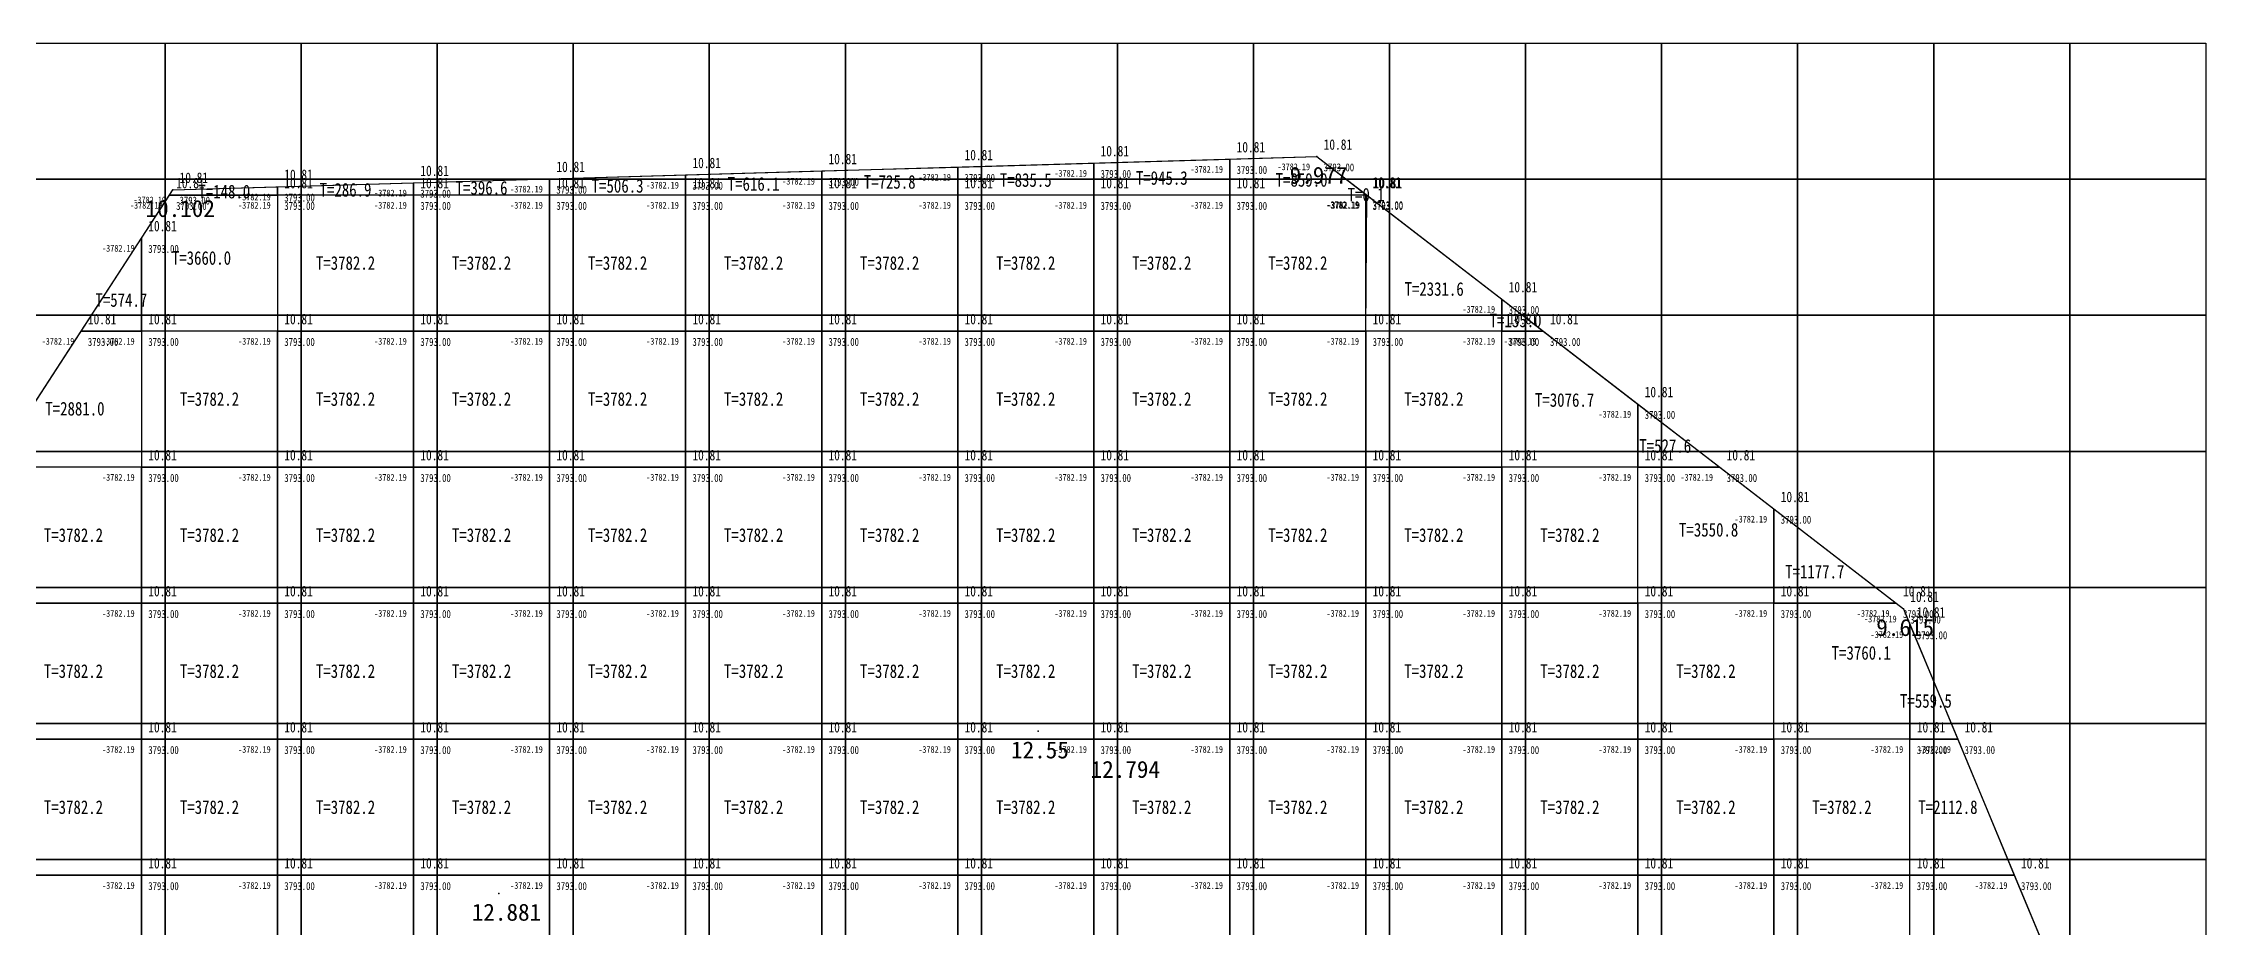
# Model space of a CAD drawing. Extents: x 2802 to 2877, y 3673 to 3804.
# Drawn here: x 2855.28 to 2871.17, y 3793.61 to 3800.12 of the extents above; entities that cross this region are included whole.
import ezdxf
from ezdxf.enums import TextEntityAlignment as Align

# ---------------------------------------------------------------- set-up
doc = ezdxf.new("R2010")
doc.units = 0
doc.header["$LTSCALE"] = 0.5
doc.header["$MEASUREMENT"] = 0
for name, color, linetype in [('FGW', 3, 'Continuous'), ('SHITI', 10, 'Continuous'), ('ZHUJI', 50, 'Continuous')]:
    doc.layers.add(name, color=color, linetype=linetype)

msp = doc.modelspace()

# ---------------------------------------------------------------- linework, layer by layer
for points in [[(2855.174, 3799.116), (2855.174, 3800.116), (2856.174, 3800.116), (2856.174, 3799.116), (2855.174, 3799.116)], [(2856.174, 3799.116), (2856.174, 3800.116), (2857.174, 3800.116), (2857.174, 3799.116), (2856.174, 3799.116)], [(2857.174, 3799.116), (2857.174, 3800.116), (2858.174, 3800.116), (2858.174, 3799.116), (2857.174, 3799.116)], [(2858.174, 3799.116), (2858.174, 3800.116), (2859.174, 3800.116), (2859.174, 3799.116), (2858.174, 3799.116)], [(2859.174, 3799.116), (2859.174, 3800.116), (2860.174, 3800.116), (2860.174, 3799.116), (2859.174, 3799.116)], [(2860.174, 3799.116), (2860.174, 3800.116), (2861.174, 3800.116), (2861.174, 3799.116), (2860.174, 3799.116)], [(2861.174, 3799.116), (2861.174, 3800.116), (2862.174, 3800.116), (2862.174, 3799.116), (2861.174, 3799.116)], [(2862.174, 3799.116), (2862.174, 3800.116), (2863.174, 3800.116), (2863.174, 3799.116), (2862.174, 3799.116)], [(2863.174, 3799.116), (2863.174, 3800.116), (2864.174, 3800.116), (2864.174, 3799.116), (2863.174, 3799.116)], [(2864.174, 3799.116), (2864.174, 3800.116), (2865.174, 3800.116), (2865.174, 3799.116), (2864.174, 3799.116)], [(2865.174, 3799.116), (2865.174, 3800.116), (2866.174, 3800.116), (2866.174, 3799.116), (2865.174, 3799.116)], [(2866.174, 3799.116), (2866.174, 3800.116), (2867.174, 3800.116), (2867.174, 3799.116), (2866.174, 3799.116)], [(2867.174, 3799.116), (2867.174, 3800.116), (2868.174, 3800.116), (2868.174, 3799.116), (2867.174, 3799.116)], [(2868.174, 3799.116), (2868.174, 3800.116), (2869.174, 3800.116), (2869.174, 3799.116), (2868.174, 3799.116)], [(2869.174, 3799.116), (2869.174, 3800.116), (2870.174, 3800.116), (2870.174, 3799.116), (2869.174, 3799.116)], [(2870.174, 3799.116), (2870.174, 3800.116), (2871.174, 3800.116), (2871.174, 3799.116), (2870.174, 3799.116)], [(2855.174, 3798.116), (2855.174, 3799.116), (2856.174, 3799.116), (2856.174, 3798.116), (2855.174, 3798.116)], [(2856.174, 3798.116), (2856.174, 3799.116), (2857.174, 3799.116), (2857.174, 3798.116), (2856.174, 3798.116)], [(2857.174, 3798.116), (2857.174, 3799.116), (2858.174, 3799.116), (2858.174, 3798.116), (2857.174, 3798.116)], [(2858.174, 3798.116), (2858.174, 3799.116), (2859.174, 3799.116), (2859.174, 3798.116), (2858.174, 3798.116)], [(2859.174, 3798.116), (2859.174, 3799.116), (2860.174, 3799.116), (2860.174, 3798.116), (2859.174, 3798.116)], [(2860.174, 3798.116), (2860.174, 3799.116), (2861.174, 3799.116), (2861.174, 3798.116), (2860.174, 3798.116)], [(2861.174, 3798.116), (2861.174, 3799.116), (2862.174, 3799.116), (2862.174, 3798.116), (2861.174, 3798.116)], [(2862.174, 3798.116), (2862.174, 3799.116), (2863.174, 3799.116), (2863.174, 3798.116), (2862.174, 3798.116)], [(2863.174, 3798.116), (2863.174, 3799.116), (2864.174, 3799.116), (2864.174, 3798.116), (2863.174, 3798.116)], [(2864.174, 3798.116), (2864.174, 3799.116), (2865.174, 3799.116), (2865.174, 3798.116), (2864.174, 3798.116)], [(2865.174, 3798.116), (2865.174, 3799.116), (2866.174, 3799.116), (2866.174, 3798.116), (2865.174, 3798.116)], [(2866.174, 3798.116), (2866.174, 3799.116), (2867.174, 3799.116), (2867.174, 3798.116), (2866.174, 3798.116)], [(2867.174, 3798.116), (2867.174, 3799.116), (2868.174, 3799.116), (2868.174, 3798.116), (2867.174, 3798.116)], [(2868.174, 3798.116), (2868.174, 3799.116), (2869.174, 3799.116), (2869.174, 3798.116), (2868.174, 3798.116)], [(2869.174, 3798.116), (2869.174, 3799.116), (2870.174, 3799.116), (2870.174, 3798.116), (2869.174, 3798.116)], [(2870.174, 3798.116), (2870.174, 3799.116), (2871.174, 3799.116), (2871.174, 3798.116), (2870.174, 3798.116)], [(2855.174, 3797.116), (2855.174, 3798.116), (2856.174, 3798.116), (2856.174, 3797.116), (2855.174, 3797.116)], [(2856.174, 3797.116), (2856.174, 3798.116), (2857.174, 3798.116), (2857.174, 3797.116), (2856.174, 3797.116)], [(2857.174, 3797.116), (2857.174, 3798.116), (2858.174, 3798.116), (2858.174, 3797.116), (2857.174, 3797.116)], [(2858.174, 3797.116), (2858.174, 3798.116), (2859.174, 3798.116), (2859.174, 3797.116), (2858.174, 3797.116)], [(2859.174, 3797.116), (2859.174, 3798.116), (2860.174, 3798.116), (2860.174, 3797.116), (2859.174, 3797.116)], [(2860.174, 3797.116), (2860.174, 3798.116), (2861.174, 3798.116), (2861.174, 3797.116), (2860.174, 3797.116)], [(2861.174, 3797.116), (2861.174, 3798.116), (2862.174, 3798.116), (2862.174, 3797.116), (2861.174, 3797.116)], [(2862.174, 3797.116), (2862.174, 3798.116), (2863.174, 3798.116), (2863.174, 3797.116), (2862.174, 3797.116)], [(2863.174, 3797.116), (2863.174, 3798.116), (2864.174, 3798.116), (2864.174, 3797.116), (2863.174, 3797.116)], [(2864.174, 3797.116), (2864.174, 3798.116), (2865.174, 3798.116), (2865.174, 3797.116), (2864.174, 3797.116)], [(2865.174, 3797.116), (2865.174, 3798.116), (2866.174, 3798.116), (2866.174, 3797.116), (2865.174, 3797.116)], [(2866.174, 3797.116), (2866.174, 3798.116), (2867.174, 3798.116), (2867.174, 3797.116), (2866.174, 3797.116)], [(2867.174, 3797.116), (2867.174, 3798.116), (2868.174, 3798.116), (2868.174, 3797.116), (2867.174, 3797.116)], [(2868.174, 3797.116), (2868.174, 3798.116), (2869.174, 3798.116), (2869.174, 3797.116), (2868.174, 3797.116)], [(2869.174, 3797.116), (2869.174, 3798.116), (2870.174, 3798.116), (2870.174, 3797.116), (2869.174, 3797.116)], [(2870.174, 3797.116), (2870.174, 3798.116), (2871.174, 3798.116), (2871.174, 3797.116), (2870.174, 3797.116)], [(2855.174, 3796.116), (2855.174, 3797.116), (2856.174, 3797.116), (2856.174, 3796.116), (2855.174, 3796.116)], [(2856.174, 3796.116), (2856.174, 3797.116), (2857.174, 3797.116), (2857.174, 3796.116), (2856.174, 3796.116)], [(2857.174, 3796.116), (2857.174, 3797.116), (2858.174, 3797.116), (2858.174, 3796.116), (2857.174, 3796.116)], [(2858.174, 3796.116), (2858.174, 3797.116), (2859.174, 3797.116), (2859.174, 3796.116), (2858.174, 3796.116)], [(2859.174, 3796.116), (2859.174, 3797.116), (2860.174, 3797.116), (2860.174, 3796.116), (2859.174, 3796.116)], [(2860.174, 3796.116), (2860.174, 3797.116), (2861.174, 3797.116), (2861.174, 3796.116), (2860.174, 3796.116)], [(2861.174, 3796.116), (2861.174, 3797.116), (2862.174, 3797.116), (2862.174, 3796.116), (2861.174, 3796.116)], [(2862.174, 3796.116), (2862.174, 3797.116), (2863.174, 3797.116), (2863.174, 3796.116), (2862.174, 3796.116)], [(2863.174, 3796.116), (2863.174, 3797.116), (2864.174, 3797.116), (2864.174, 3796.116), (2863.174, 3796.116)], [(2864.174, 3796.116), (2864.174, 3797.116), (2865.174, 3797.116), (2865.174, 3796.116), (2864.174, 3796.116)], [(2865.174, 3796.116), (2865.174, 3797.116), (2866.174, 3797.116), (2866.174, 3796.116), (2865.174, 3796.116)], [(2866.174, 3796.116), (2866.174, 3797.116), (2867.174, 3797.116), (2867.174, 3796.116), (2866.174, 3796.116)], [(2867.174, 3796.116), (2867.174, 3797.116), (2868.174, 3797.116), (2868.174, 3796.116), (2867.174, 3796.116)], [(2868.174, 3796.116), (2868.174, 3797.116), (2869.174, 3797.116), (2869.174, 3796.116), (2868.174, 3796.116)], [(2869.174, 3796.116), (2869.174, 3797.116), (2870.174, 3797.116), (2870.174, 3796.116), (2869.174, 3796.116)], [(2870.174, 3796.116), (2870.174, 3797.116), (2871.174, 3797.116), (2871.174, 3796.116), (2870.174, 3796.116)], [(2855.174, 3795.116), (2855.174, 3796.116), (2856.174, 3796.116), (2856.174, 3795.116), (2855.174, 3795.116)], [(2856.174, 3795.116), (2856.174, 3796.116), (2857.174, 3796.116), (2857.174, 3795.116), (2856.174, 3795.116)], [(2857.174, 3795.116), (2857.174, 3796.116), (2858.174, 3796.116), (2858.174, 3795.116), (2857.174, 3795.116)], [(2858.174, 3795.116), (2858.174, 3796.116), (2859.174, 3796.116), (2859.174, 3795.116), (2858.174, 3795.116)], [(2859.174, 3795.116), (2859.174, 3796.116), (2860.174, 3796.116), (2860.174, 3795.116), (2859.174, 3795.116)], [(2860.174, 3795.116), (2860.174, 3796.116), (2861.174, 3796.116), (2861.174, 3795.116), (2860.174, 3795.116)], [(2861.174, 3795.116), (2861.174, 3796.116), (2862.174, 3796.116), (2862.174, 3795.116), (2861.174, 3795.116)], [(2862.174, 3795.116), (2862.174, 3796.116), (2863.174, 3796.116), (2863.174, 3795.116), (2862.174, 3795.116)], [(2863.174, 3795.116), (2863.174, 3796.116), (2864.174, 3796.116), (2864.174, 3795.116), (2863.174, 3795.116)], [(2864.174, 3795.116), (2864.174, 3796.116), (2865.174, 3796.116), (2865.174, 3795.116), (2864.174, 3795.116)], [(2865.174, 3795.116), (2865.174, 3796.116), (2866.174, 3796.116), (2866.174, 3795.116), (2865.174, 3795.116)], [(2866.174, 3795.116), (2866.174, 3796.116), (2867.174, 3796.116), (2867.174, 3795.116), (2866.174, 3795.116)], [(2867.174, 3795.116), (2867.174, 3796.116), (2868.174, 3796.116), (2868.174, 3795.116), (2867.174, 3795.116)], [(2868.174, 3795.116), (2868.174, 3796.116), (2869.174, 3796.116), (2869.174, 3795.116), (2868.174, 3795.116)], [(2869.174, 3795.116), (2869.174, 3796.116), (2870.174, 3796.116), (2870.174, 3795.116), (2869.174, 3795.116)], [(2870.174, 3795.116), (2870.174, 3796.116), (2871.174, 3796.116), (2871.174, 3795.116), (2870.174, 3795.116)], [(2855.174, 3794.116), (2855.174, 3795.116), (2856.174, 3795.116), (2856.174, 3794.116), (2855.174, 3794.116)], [(2856.174, 3794.116), (2856.174, 3795.116), (2857.174, 3795.116), (2857.174, 3794.116), (2856.174, 3794.116)], [(2857.174, 3794.116), (2857.174, 3795.116), (2858.174, 3795.116), (2858.174, 3794.116), (2857.174, 3794.116)], [(2858.174, 3794.116), (2858.174, 3795.116), (2859.174, 3795.116), (2859.174, 3794.116), (2858.174, 3794.116)], [(2859.174, 3794.116), (2859.174, 3795.116), (2860.174, 3795.116), (2860.174, 3794.116), (2859.174, 3794.116)], [(2860.174, 3794.116), (2860.174, 3795.116), (2861.174, 3795.116), (2861.174, 3794.116), (2860.174, 3794.116)], [(2861.174, 3794.116), (2861.174, 3795.116), (2862.174, 3795.116), (2862.174, 3794.116), (2861.174, 3794.116)], [(2862.174, 3794.116), (2862.174, 3795.116), (2863.174, 3795.116), (2863.174, 3794.116), (2862.174, 3794.116)], [(2863.174, 3794.116), (2863.174, 3795.116), (2864.174, 3795.116), (2864.174, 3794.116), (2863.174, 3794.116)], [(2864.174, 3794.116), (2864.174, 3795.116), (2865.174, 3795.116), (2865.174, 3794.116), (2864.174, 3794.116)], [(2865.174, 3794.116), (2865.174, 3795.116), (2866.174, 3795.116), (2866.174, 3794.116), (2865.174, 3794.116)], [(2866.174, 3794.116), (2866.174, 3795.116), (2867.174, 3795.116), (2867.174, 3794.116), (2866.174, 3794.116)], [(2867.174, 3794.116), (2867.174, 3795.116), (2868.174, 3795.116), (2868.174, 3794.116), (2867.174, 3794.116)], [(2868.174, 3794.116), (2868.174, 3795.116), (2869.174, 3795.116), (2869.174, 3794.116), (2868.174, 3794.116)], [(2869.174, 3794.116), (2869.174, 3795.116), (2870.174, 3795.116), (2870.174, 3794.116), (2869.174, 3794.116)], [(2870.174, 3794.116), (2870.174, 3795.116), (2871.174, 3795.116), (2871.174, 3794.116), (2870.174, 3794.116)], [(2855.174, 3793.116), (2855.174, 3794.116), (2856.174, 3794.116), (2856.174, 3793.116), (2855.174, 3793.116)], [(2856.174, 3793.116), (2856.174, 3794.116), (2857.174, 3794.116), (2857.174, 3793.116), (2856.174, 3793.116)], [(2857.174, 3793.116), (2857.174, 3794.116), (2858.174, 3794.116), (2858.174, 3793.116), (2857.174, 3793.116)], [(2858.174, 3793.116), (2858.174, 3794.116), (2859.174, 3794.116), (2859.174, 3793.116), (2858.174, 3793.116)], [(2859.174, 3793.116), (2859.174, 3794.116), (2860.174, 3794.116), (2860.174, 3793.116), (2859.174, 3793.116)], [(2860.174, 3793.116), (2860.174, 3794.116), (2861.174, 3794.116), (2861.174, 3793.116), (2860.174, 3793.116)], [(2861.174, 3793.116), (2861.174, 3794.116), (2862.174, 3794.116), (2862.174, 3793.116), (2861.174, 3793.116)], [(2862.174, 3793.116), (2862.174, 3794.116), (2863.174, 3794.116), (2863.174, 3793.116), (2862.174, 3793.116)], [(2863.174, 3793.116), (2863.174, 3794.116), (2864.174, 3794.116), (2864.174, 3793.116), (2863.174, 3793.116)], [(2864.174, 3793.116), (2864.174, 3794.116), (2865.174, 3794.116), (2865.174, 3793.116), (2864.174, 3793.116)], [(2865.174, 3793.116), (2865.174, 3794.116), (2866.174, 3794.116), (2866.174, 3793.116), (2865.174, 3793.116)], [(2866.174, 3793.116), (2866.174, 3794.116), (2867.174, 3794.116), (2867.174, 3793.116), (2866.174, 3793.116)], [(2867.174, 3793.116), (2867.174, 3794.116), (2868.174, 3794.116), (2868.174, 3793.116), (2867.174, 3793.116)], [(2868.174, 3793.116), (2868.174, 3794.116), (2869.174, 3794.116), (2869.174, 3793.116), (2868.174, 3793.116)], [(2869.174, 3793.116), (2869.174, 3794.116), (2870.174, 3794.116), (2870.174, 3793.116), (2869.174, 3793.116)], [(2870.174, 3793.116), (2870.174, 3794.116), (2871.174, 3794.116), (2871.174, 3793.116), (2870.174, 3793.116)]]:
    msp.add_lwpolyline(points)
at = {"layer": 'FGW', "flags": 128}
for points in [[(2859, 3799.119), (2860, 3799.148), (2860, 3799), (2859, 3799)], [(2860, 3799.148), (2861, 3799.177), (2861, 3799), (2860, 3799)], [(2861, 3799.177), (2862, 3799.206), (2862, 3799), (2861, 3799)], [(2862, 3799.206), (2863, 3799.235), (2863, 3799), (2862, 3799)], [(2863, 3799.235), (2864, 3799.264), (2864, 3799), (2863, 3799)], [(2864, 3799.264), (2864.64, 3799.283), (2865, 3799.005), (2865, 3799), (2864, 3799)], [(2856, 3798.684), (2856.205, 3799), (2857, 3799), (2857, 3798), (2856, 3798)], [(2856.205, 3799), (2856.23, 3799.039), (2857, 3799.061), (2857, 3799)], [(2857, 3799.061), (2858, 3799.09), (2858, 3799), (2857, 3799)], [(2857, 3798), (2858, 3798), (2858, 3799), (2857, 3799)], [(2858, 3799.09), (2859, 3799.119), (2859, 3799), (2858, 3799)], [(2858, 3798), (2859, 3798), (2859, 3799), (2858, 3799)], [(2859, 3798), (2860, 3798), (2860, 3799), (2859, 3799)], [(2860, 3798), (2861, 3798), (2861, 3799), (2860, 3799)], [(2861, 3798), (2862, 3798), (2862, 3799), (2861, 3799)], [(2862, 3798), (2863, 3798), (2863, 3799), (2862, 3799)], [(2863, 3798), (2864, 3798), (2864, 3799), (2863, 3799)], [(2864, 3798), (2865, 3798), (2865, 3799), (2864, 3799)], [(2865, 3799.005), (2865.007, 3799), (2865, 3799)], [(2865.007, 3799), (2866, 3798.235), (2866, 3798), (2865, 3798)], [(2855.556, 3798), (2856, 3798.684), (2856, 3798)], [(2866, 3798.235), (2866.304, 3798), (2866, 3798)], [(2855, 3797.143), (2855.556, 3798), (2856, 3798), (2856, 3797), (2855, 3797)], [(2856, 3797), (2857, 3797), (2857, 3798), (2856, 3798)], [(2857, 3797), (2858, 3797), (2858, 3798), (2857, 3798)], [(2858, 3797), (2859, 3797), (2859, 3798), (2858, 3798)], [(2859, 3797), (2860, 3797), (2860, 3798), (2859, 3798)], [(2860, 3797), (2861, 3797), (2861, 3798), (2860, 3798)], [(2861, 3797), (2862, 3797), (2862, 3798), (2861, 3798)], [(2862, 3797), (2863, 3797), (2863, 3798), (2862, 3798)], [(2863, 3797), (2864, 3797), (2864, 3798), (2863, 3798)], [(2864, 3797), (2865, 3797), (2865, 3798), (2864, 3798)], [(2865, 3797), (2866, 3797), (2866, 3798), (2865, 3798)], [(2866, 3798), (2866.304, 3798), (2867, 3797.464), (2867, 3797), (2866, 3797)], [(2867, 3797.464), (2867.602, 3797), (2867, 3797)], [(2855, 3796), (2856, 3796), (2856, 3797), (2855, 3797)], [(2856, 3796), (2857, 3796), (2857, 3797), (2856, 3797)], [(2857, 3796), (2858, 3796), (2858, 3797), (2857, 3797)], [(2858, 3796), (2859, 3796), (2859, 3797), (2858, 3797)], [(2859, 3796), (2860, 3796), (2860, 3797), (2859, 3797)], [(2860, 3796), (2861, 3796), (2861, 3797), (2860, 3797)], [(2861, 3796), (2862, 3796), (2862, 3797), (2861, 3797)], [(2862, 3796), (2863, 3796), (2863, 3797), (2862, 3797)], [(2863, 3796), (2864, 3796), (2864, 3797), (2863, 3797)], [(2864, 3796), (2865, 3796), (2865, 3797), (2864, 3797)], [(2865, 3796), (2866, 3796), (2866, 3797), (2865, 3797)], [(2866, 3796), (2867, 3796), (2867, 3797), (2866, 3797)], [(2867, 3797), (2867.602, 3797), (2868, 3796.693), (2868, 3796), (2867, 3796)], [(2868, 3796.693), (2868.899, 3796), (2868, 3796)], [(2855, 3795), (2856, 3795), (2856, 3796), (2855, 3796)], [(2856, 3795), (2857, 3795), (2857, 3796), (2856, 3796)], [(2857, 3795), (2858, 3795), (2858, 3796), (2857, 3796)], [(2858, 3795), (2859, 3795), (2859, 3796), (2858, 3796)], [(2859, 3795), (2860, 3795), (2860, 3796), (2859, 3796)], [(2860, 3795), (2861, 3795), (2861, 3796), (2860, 3796)], [(2861, 3795), (2862, 3795), (2862, 3796), (2861, 3796)], [(2862, 3795), (2863, 3795), (2863, 3796), (2862, 3796)], [(2863, 3795), (2864, 3795), (2864, 3796), (2863, 3796)], [(2864, 3795), (2865, 3795), (2865, 3796), (2864, 3796)], [(2865, 3795), (2866, 3795), (2866, 3796), (2865, 3796)], [(2866, 3795), (2867, 3795), (2867, 3796), (2866, 3796)], [(2867, 3795), (2868, 3795), (2868, 3796), (2867, 3796)], [(2868, 3796), (2868.899, 3796), (2868.952, 3795.959), (2869, 3795.844), (2869, 3795), (2868, 3795)], [(2869, 3795.844), (2869.351, 3795), (2869, 3795)], [(2855, 3794), (2856, 3794), (2856, 3795), (2855, 3795)], [(2856, 3794), (2857, 3794), (2857, 3795), (2856, 3795)], [(2857, 3794), (2858, 3794), (2858, 3795), (2857, 3795)], [(2858, 3794), (2859, 3794), (2859, 3795), (2858, 3795)], [(2859, 3794), (2860, 3794), (2860, 3795), (2859, 3795)], [(2860, 3794), (2861, 3794), (2861, 3795), (2860, 3795)], [(2861, 3794), (2862, 3794), (2862, 3795), (2861, 3795)], [(2862, 3794), (2863, 3794), (2863, 3795), (2862, 3795)], [(2863, 3794), (2864, 3794), (2864, 3795), (2863, 3795)], [(2864, 3794), (2865, 3794), (2865, 3795), (2864, 3795)], [(2865, 3794), (2866, 3794), (2866, 3795), (2865, 3795)], [(2866, 3794), (2867, 3794), (2867, 3795), (2866, 3795)], [(2867, 3794), (2868, 3794), (2868, 3795), (2867, 3795)], [(2868, 3794), (2869, 3794), (2869, 3795), (2868, 3795)], [(2869, 3795), (2869.351, 3795), (2869.766, 3794), (2869, 3794)], [(2855, 3793), (2856, 3793), (2856, 3794), (2855, 3794)], [(2856, 3793), (2857, 3793), (2857, 3794), (2856, 3794)], [(2857, 3793), (2858, 3793), (2858, 3794), (2857, 3794)], [(2858, 3793), (2859, 3793), (2859, 3794), (2858, 3794)], [(2859, 3793), (2860, 3793), (2860, 3794), (2859, 3794)], [(2860, 3793), (2861, 3793), (2861, 3794), (2860, 3794)], [(2861, 3793), (2862, 3793), (2862, 3794), (2861, 3794)], [(2862, 3793), (2863, 3793), (2863, 3794), (2862, 3794)], [(2863, 3793), (2864, 3793), (2864, 3794), (2863, 3794)], [(2864, 3793), (2865, 3793), (2865, 3794), (2864, 3794)], [(2865, 3793), (2866, 3793), (2866, 3794), (2865, 3794)], [(2866, 3793), (2867, 3793), (2867, 3794), (2866, 3794)], [(2867, 3793), (2868, 3793), (2868, 3794), (2867, 3794)], [(2868, 3793), (2869, 3793), (2869, 3794), (2868, 3794)], [(2869, 3794), (2869.766, 3794), (2870, 3793.438), (2870, 3793), (2869, 3793)]]:
    msp.add_lwpolyline(points, close=True, dxfattribs=at)
at = {"layer": 'SHITI'}
msp.add_lwpolyline([(2845.174, 3778.428), (2853.8, 3795.293), (2856.23, 3799.039), (2864.64, 3799.283), (2868.952, 3795.959), (2870.191, 3792.979), (2870.586, 3785.879), (2870.663, 3769.646), (2864.182, 3751.04), (2859.717, 3744.891), (2853.723, 3744.116), (2848.263, 3749.893), (2846.279, 3757.095), (2845.423, 3772.222), (2845.174, 3778.428)], close=True, dxfattribs=at)
at = {"layer": 'ZHUJI'}
for p in [(2864.64, 3799.283), (2856.23, 3799.039), (2868.952, 3795.959), (2862.592, 3795.059), (2863.177, 3794.916), (2858.628, 3793.866)]:
    msp.add_point(p, dxfattribs=at)

# ---------------------------------------------------------------- texts
at = {"layer": 'FGW', "color": 2, "width": 0.8}
for p in [(2861.05, 3799.227, 10.814), (2861.05, 3799.227, 10.814), (2862.05, 3799.256, 10.814), (2862.05, 3799.256, 10.814), (2863.05, 3799.285, 10.814), (2863.05, 3799.285, 10.814), (2864.05, 3799.314, 10.814), (2864.05, 3799.314, 10.814), (2864.69, 3799.333, 10.814), (2856.28, 3799.089, 10.814), (2857.05, 3799.111, 10.814), (2857.05, 3799.111, 10.814), (2858.05, 3799.14, 10.814), (2858.05, 3799.14, 10.814), (2859.05, 3799.169, 10.814), (2859.05, 3799.169, 10.814), (2860.05, 3799.198, 10.814), (2860.05, 3799.198, 10.814), (2856.255, 3799.05, 10.814), (2856.255, 3799.05, 10.814), (2857.05, 3799.05, 10.814), (2857.05, 3799.05, 10.814), (2857.05, 3799.05, 10.814), (2857.05, 3799.05, 10.814), (2858.05, 3799.05, 10.814), (2858.05, 3799.05, 10.814), (2858.05, 3799.05, 10.814), (2859.05, 3799.05, 10.814), (2859.05, 3799.05, 10.814), (2859.05, 3799.05, 10.814), (2860.05, 3799.05, 10.814), (2860.05, 3799.05, 10.814), (2860.05, 3799.05, 10.814), (2861.05, 3799.05, 10.814), (2861.05, 3799.05, 10.814), (2861.05, 3799.05, 10.814), (2862.05, 3799.05, 10.814), (2862.05, 3799.05, 10.814), (2862.05, 3799.05, 10.814), (2863.05, 3799.05, 10.814), (2863.05, 3799.05, 10.814), (2863.05, 3799.05, 10.814), (2864.05, 3799.05, 10.814), (2864.05, 3799.05, 10.814), (2864.05, 3799.05, 10.814), (2865.05, 3799.055, 10.814), (2865.05, 3799.055, 10.814), (2865.05, 3799.05, 10.814), (2865.05, 3799.05, 10.814), (2865.05, 3799.05, 10.814), (2865.057, 3799.05, 10.814), (2865.057, 3799.05, 10.814), (2856.05, 3798.734, 10.814), (2856.05, 3798.734, 10.814), (2866.05, 3798.285, 10.814), (2866.05, 3798.285, 10.814), (2855.606, 3798.05, 10.814), (2855.606, 3798.05, 10.814), (2856.05, 3798.05, 10.814), (2856.05, 3798.05, 10.814), (2856.05, 3798.05, 10.814), (2856.05, 3798.05, 10.814), (2857.05, 3798.05, 10.814), (2857.05, 3798.05, 10.814), (2858.05, 3798.05, 10.814), (2859.05, 3798.05, 10.814), (2860.05, 3798.05, 10.814), (2861.05, 3798.05, 10.814), (2862.05, 3798.05, 10.814), (2863.05, 3798.05, 10.814), (2864.05, 3798.05, 10.814), (2865.05, 3798.05, 10.814), (2865.05, 3798.05, 10.814), (2866.05, 3798.05, 10.814), (2866.05, 3798.05, 10.814), (2866.05, 3798.05, 10.814), (2866.05, 3798.05, 10.814), (2866.354, 3798.05, 10.814), (2866.354, 3798.05, 10.814), (2867.05, 3797.514, 10.814), (2867.05, 3797.514, 10.814), (2856.05, 3797.05, 10.814), (2856.05, 3797.05, 10.814), (2857.05, 3797.05, 10.814), (2858.05, 3797.05, 10.814), (2859.05, 3797.05, 10.814), (2860.05, 3797.05, 10.814), (2861.05, 3797.05, 10.814), (2862.05, 3797.05, 10.814), (2863.05, 3797.05, 10.814), (2864.05, 3797.05, 10.814), (2865.05, 3797.05, 10.814), (2866.05, 3797.05, 10.814), (2866.05, 3797.05, 10.814), (2867.05, 3797.05, 10.814), (2867.05, 3797.05, 10.814), (2867.05, 3797.05, 10.814), (2867.05, 3797.05, 10.814), (2867.652, 3797.05, 10.814), (2867.652, 3797.05, 10.814), (2868.05, 3796.743, 10.814), (2868.05, 3796.743, 10.814), (2856.05, 3796.05, 10.814), (2857.05, 3796.05, 10.814), (2858.05, 3796.05, 10.814), (2859.05, 3796.05, 10.814), (2860.05, 3796.05, 10.814), (2861.05, 3796.05, 10.814), (2862.05, 3796.05, 10.814), (2863.05, 3796.05, 10.814), (2864.05, 3796.05, 10.814), (2865.05, 3796.05, 10.814), (2866.05, 3796.05, 10.814), (2867.05, 3796.05, 10.814), (2867.05, 3796.05, 10.814), (2868.05, 3796.05, 10.814), (2868.05, 3796.05, 10.814), (2868.05, 3796.05, 10.814), (2868.05, 3796.05, 10.814), (2868.949, 3796.05, 10.814), (2868.949, 3796.05, 10.814), (2869.002, 3796.009, 10.814), (2869.05, 3795.894, 10.814), (2869.05, 3795.894, 10.814), (2856.05, 3795.05, 10.814), (2857.05, 3795.05, 10.814), (2858.05, 3795.05, 10.814), (2859.05, 3795.05, 10.814), (2860.05, 3795.05, 10.814), (2861.05, 3795.05, 10.814), (2862.05, 3795.05, 10.814), (2863.05, 3795.05, 10.814), (2864.05, 3795.05, 10.814), (2865.05, 3795.05, 10.814), (2866.05, 3795.05, 10.814), (2867.05, 3795.05, 10.814), (2868.05, 3795.05, 10.814), (2868.05, 3795.05, 10.814), (2869.05, 3795.05, 10.814), (2869.05, 3795.05, 10.814), (2869.05, 3795.05, 10.814), (2869.05, 3795.05, 10.814), (2869.401, 3795.05, 10.814), (2869.401, 3795.05, 10.814), (2856.05, 3794.05, 10.814), (2857.05, 3794.05, 10.814), (2858.05, 3794.05, 10.814), (2859.05, 3794.05, 10.814), (2860.05, 3794.05, 10.814), (2861.05, 3794.05, 10.814), (2862.05, 3794.05, 10.814), (2863.05, 3794.05, 10.814), (2864.05, 3794.05, 10.814), (2865.05, 3794.05, 10.814), (2866.05, 3794.05, 10.814), (2867.05, 3794.05, 10.814), (2868.05, 3794.05, 10.814), (2869.05, 3794.05, 10.814), (2869.05, 3794.05, 10.814), (2869.05, 3794.05, 10.814), (2869.816, 3794.05, 10.814), (2869.816, 3794.05, 10.814)]:
    msp.add_text('10.81', height=0.0769, dxfattribs=at).set_placement(p)
at = {"layer": 'FGW', "width": 0.8}
for s, p in [('T=725.8', (2861.5, 3799.096)), ('T=835.5', (2862.5, 3799.11)), ('T=945.3', (2863.5, 3799.125)), ('T=859.0', (2864.528, 3799.111)), ('T=148.0', (2856.609, 3799.025)), ('T=286.9', (2857.5, 3799.038)), ('T=396.6', (2858.5, 3799.052)), ('T=506.3', (2859.5, 3799.067)), ('T=616.1', (2860.5, 3799.081)), ('T=0.1', (2865.002, 3799.002)), ('T=3660.0', (2856.441, 3798.537)), ('T=3782.2', (2857.5, 3798.5)), ('T=3782.2', (2858.5, 3798.5)), ('T=3782.2', (2859.5, 3798.5)), ('T=3782.2', (2860.5, 3798.5)), ('T=3782.2', (2861.5, 3798.5)), ('T=3782.2', (2862.5, 3798.5)), ('T=3782.2', (2863.5, 3798.5)), ('T=3782.2', (2864.5, 3798.5)), ('T=2331.6', (2865.502, 3798.309)), ('T=574.7', (2855.852, 3798.228)), ('T=135.0', (2866.101, 3798.078)), ('T=3782.2', (2856.5, 3797.5)), ('T=3782.2', (2857.5, 3797.5)), ('T=3782.2', (2858.5, 3797.5)), ('T=3782.2', (2859.5, 3797.5)), ('T=3782.2', (2860.5, 3797.5)), ('T=3782.2', (2861.5, 3797.5)), ('T=3782.2', (2862.5, 3797.5)), ('T=3782.2', (2863.5, 3797.5)), ('T=3782.2', (2864.5, 3797.5)), ('T=3782.2', (2865.5, 3797.5)), ('T=2881.0', (2855.511, 3797.429)), ('T=3076.7', (2866.461, 3797.493)), ('T=527.6', (2867.201, 3797.155)), ('T=3782.2', (2855.5, 3796.5)), ('T=3782.2', (2856.5, 3796.5)), ('T=3782.2', (2857.5, 3796.5)), ('T=3782.2', (2858.5, 3796.5)), ('T=3782.2', (2859.5, 3796.5)), ('T=3782.2', (2860.5, 3796.5)), ('T=3782.2', (2861.5, 3796.5)), ('T=3782.2', (2862.5, 3796.5)), ('T=3782.2', (2863.5, 3796.5)), ('T=3782.2', (2864.5, 3796.5)), ('T=3782.2', (2865.5, 3796.5)), ('T=3782.2', (2866.5, 3796.5)), ('T=3550.8', (2867.52, 3796.539)), ('T=1177.7', (2868.3, 3796.231)), ('T=3760.1', (2868.642, 3795.634)), ('T=3782.2', (2855.5, 3795.5)), ('T=3782.2', (2856.5, 3795.5)), ('T=3782.2', (2857.5, 3795.5)), ('T=3782.2', (2858.5, 3795.5)), ('T=3782.2', (2859.5, 3795.5)), ('T=3782.2', (2860.5, 3795.5)), ('T=3782.2', (2861.5, 3795.5)), ('T=3782.2', (2862.5, 3795.5)), ('T=3782.2', (2863.5, 3795.5)), ('T=3782.2', (2864.5, 3795.5)), ('T=3782.2', (2865.5, 3795.5)), ('T=3782.2', (2866.5, 3795.5)), ('T=3782.2', (2867.5, 3795.5)), ('T=559.5', (2869.117, 3795.281)), ('T=3782.2', (2855.5, 3794.5)), ('T=3782.2', (2856.5, 3794.5)), ('T=3782.2', (2857.5, 3794.5)), ('T=3782.2', (2858.5, 3794.5)), ('T=3782.2', (2859.5, 3794.5)), ('T=3782.2', (2860.5, 3794.5)), ('T=3782.2', (2861.5, 3794.5)), ('T=3782.2', (2862.5, 3794.5)), ('T=3782.2', (2863.5, 3794.5)), ('T=3782.2', (2864.5, 3794.5)), ('T=3782.2', (2865.5, 3794.5)), ('T=3782.2', (2866.5, 3794.5)), ('T=3782.2', (2867.5, 3794.5)), ('T=3782.2', (2868.5, 3794.5)), ('T=2112.8', (2869.279, 3794.5))]:
    msp.add_text(s, height=0.1, dxfattribs=at).set_placement(p, align=Align.MIDDLE)
at = {"layer": 'FGW', "color": 6, "width": 0.8}
for p in [(2861.95, 3799.156, 10.814), (2861.95, 3799.156, 10.814), (2862.95, 3799.185, 10.814), (2862.95, 3799.185, 10.814), (2863.95, 3799.214, 10.814), (2863.95, 3799.214, 10.814), (2864.59, 3799.233, 10.814), (2856.18, 3798.989, 10.814), (2856.95, 3799.011, 10.814), (2856.95, 3799.011, 10.814), (2857.95, 3799.04, 10.814), (2857.95, 3799.04, 10.814), (2858.95, 3799.069, 10.814), (2858.95, 3799.069, 10.814), (2859.95, 3799.098, 10.814), (2859.95, 3799.098, 10.814), (2860.95, 3799.127, 10.814), (2860.95, 3799.127, 10.814), (2856.155, 3798.95, 10.814), (2856.155, 3798.95, 10.814), (2856.95, 3798.95, 10.814), (2856.95, 3798.95, 10.814), (2856.95, 3798.95, 10.814), (2856.95, 3798.95, 10.814), (2857.95, 3798.95, 10.814), (2857.95, 3798.95, 10.814), (2857.95, 3798.95, 10.814), (2858.95, 3798.95, 10.814), (2858.95, 3798.95, 10.814), (2858.95, 3798.95, 10.814), (2859.95, 3798.95, 10.814), (2859.95, 3798.95, 10.814), (2859.95, 3798.95, 10.814), (2860.95, 3798.95, 10.814), (2860.95, 3798.95, 10.814), (2860.95, 3798.95, 10.814), (2861.95, 3798.95, 10.814), (2861.95, 3798.95, 10.814), (2861.95, 3798.95, 10.814), (2862.95, 3798.95, 10.814), (2862.95, 3798.95, 10.814), (2862.95, 3798.95, 10.814), (2863.95, 3798.95, 10.814), (2863.95, 3798.95, 10.814), (2863.95, 3798.95, 10.814), (2864.95, 3798.955, 10.814), (2864.95, 3798.955, 10.814), (2864.95, 3798.95, 10.814), (2864.95, 3798.95, 10.814), (2864.95, 3798.95, 10.814), (2864.957, 3798.95, 10.814), (2864.957, 3798.95, 10.814), (2855.95, 3798.634, 10.814), (2855.95, 3798.634, 10.814), (2865.95, 3798.185, 10.814), (2865.95, 3798.185, 10.814), (2855.506, 3797.95, 10.814), (2855.506, 3797.95, 10.814), (2855.95, 3797.95, 10.814), (2855.95, 3797.95, 10.814), (2855.95, 3797.95, 10.814), (2855.95, 3797.95, 10.814), (2856.95, 3797.95, 10.814), (2856.95, 3797.95, 10.814), (2857.95, 3797.95, 10.814), (2858.95, 3797.95, 10.814), (2859.95, 3797.95, 10.814), (2860.95, 3797.95, 10.814), (2861.95, 3797.95, 10.814), (2862.95, 3797.95, 10.814), (2863.95, 3797.95, 10.814), (2864.95, 3797.95, 10.814), (2864.95, 3797.95, 10.814), (2865.95, 3797.95, 10.814), (2865.95, 3797.95, 10.814), (2865.95, 3797.95, 10.814), (2865.95, 3797.95, 10.814), (2866.254, 3797.95, 10.814), (2866.254, 3797.95, 10.814), (2866.95, 3797.414, 10.814), (2866.95, 3797.414, 10.814), (2855.95, 3796.95, 10.814), (2855.95, 3796.95, 10.814), (2856.95, 3796.95, 10.814), (2857.95, 3796.95, 10.814), (2858.95, 3796.95, 10.814), (2859.95, 3796.95, 10.814), (2860.95, 3796.95, 10.814), (2861.95, 3796.95, 10.814), (2862.95, 3796.95, 10.814), (2863.95, 3796.95, 10.814), (2864.95, 3796.95, 10.814), (2865.95, 3796.95, 10.814), (2865.95, 3796.95, 10.814), (2866.95, 3796.95, 10.814), (2866.95, 3796.95, 10.814), (2866.95, 3796.95, 10.814), (2866.95, 3796.95, 10.814), (2867.552, 3796.95, 10.814), (2867.552, 3796.95, 10.814), (2867.95, 3796.643, 10.814), (2867.95, 3796.643, 10.814), (2855.95, 3795.95, 10.814), (2856.95, 3795.95, 10.814), (2857.95, 3795.95, 10.814), (2858.95, 3795.95, 10.814), (2859.95, 3795.95, 10.814), (2860.95, 3795.95, 10.814), (2861.95, 3795.95, 10.814), (2862.95, 3795.95, 10.814), (2863.95, 3795.95, 10.814), (2864.95, 3795.95, 10.814), (2865.95, 3795.95, 10.814), (2866.95, 3795.95, 10.814), (2866.95, 3795.95, 10.814), (2867.95, 3795.95, 10.814), (2867.95, 3795.95, 10.814), (2867.95, 3795.95, 10.814), (2867.95, 3795.95, 10.814), (2868.849, 3795.95, 10.814), (2868.849, 3795.95, 10.814), (2868.902, 3795.909, 10.814), (2868.95, 3795.794, 10.814), (2868.95, 3795.794, 10.814), (2855.95, 3794.95, 10.814), (2856.95, 3794.95, 10.814), (2857.95, 3794.95, 10.814), (2858.95, 3794.95, 10.814), (2859.95, 3794.95, 10.814), (2860.95, 3794.95, 10.814), (2861.95, 3794.95, 10.814), (2862.95, 3794.95, 10.814), (2863.95, 3794.95, 10.814), (2864.95, 3794.95, 10.814), (2865.95, 3794.95, 10.814), (2866.95, 3794.95, 10.814), (2867.95, 3794.95, 10.814), (2867.95, 3794.95, 10.814), (2868.95, 3794.95, 10.814), (2868.95, 3794.95, 10.814), (2868.95, 3794.95, 10.814), (2868.95, 3794.95, 10.814), (2869.301, 3794.95, 10.814), (2869.301, 3794.95, 10.814), (2855.95, 3793.95, 10.814), (2856.95, 3793.95, 10.814), (2857.95, 3793.95, 10.814), (2858.95, 3793.95, 10.814), (2859.95, 3793.95, 10.814), (2860.95, 3793.95, 10.814), (2861.95, 3793.95, 10.814), (2862.95, 3793.95, 10.814), (2863.95, 3793.95, 10.814), (2864.95, 3793.95, 10.814), (2865.95, 3793.95, 10.814), (2866.95, 3793.95, 10.814), (2867.95, 3793.95, 10.814), (2868.95, 3793.95, 10.814), (2868.95, 3793.95, 10.814), (2868.95, 3793.95, 10.814), (2869.716, 3793.95, 10.814), (2869.716, 3793.95, 10.814)]:
    msp.add_text('-3782.19', height=0.05, dxfattribs=at).set_placement(p, align=Align.TOP_RIGHT)
at = {"layer": 'FGW', "color": 4, "width": 0.8}
for p in [(2862.05, 3799.156, 10.814), (2862.05, 3799.156, 10.814), (2863.05, 3799.185, 10.814), (2863.05, 3799.185, 10.814), (2864.05, 3799.214, 10.814), (2864.05, 3799.214, 10.814), (2864.69, 3799.233, 10.814), (2856.28, 3798.989, 10.814), (2857.05, 3799.011, 10.814), (2857.05, 3799.011, 10.814), (2858.05, 3799.04, 10.814), (2858.05, 3799.04, 10.814), (2859.05, 3799.069, 10.814), (2859.05, 3799.069, 10.814), (2860.05, 3799.098, 10.814), (2860.05, 3799.098, 10.814), (2861.05, 3799.127, 10.814), (2861.05, 3799.127, 10.814), (2856.255, 3798.95, 10.814), (2856.255, 3798.95, 10.814), (2857.05, 3798.95, 10.814), (2857.05, 3798.95, 10.814), (2857.05, 3798.95, 10.814), (2857.05, 3798.95, 10.814), (2858.05, 3798.95, 10.814), (2858.05, 3798.95, 10.814), (2858.05, 3798.95, 10.814), (2859.05, 3798.95, 10.814), (2859.05, 3798.95, 10.814), (2859.05, 3798.95, 10.814), (2860.05, 3798.95, 10.814), (2860.05, 3798.95, 10.814), (2860.05, 3798.95, 10.814), (2861.05, 3798.95, 10.814), (2861.05, 3798.95, 10.814), (2861.05, 3798.95, 10.814), (2862.05, 3798.95, 10.814), (2862.05, 3798.95, 10.814), (2862.05, 3798.95, 10.814), (2863.05, 3798.95, 10.814), (2863.05, 3798.95, 10.814), (2863.05, 3798.95, 10.814), (2864.05, 3798.95, 10.814), (2864.05, 3798.95, 10.814), (2864.05, 3798.95, 10.814), (2865.05, 3798.955, 10.814), (2865.05, 3798.955, 10.814), (2865.05, 3798.95, 10.814), (2865.05, 3798.95, 10.814), (2865.05, 3798.95, 10.814), (2865.057, 3798.95, 10.814), (2865.057, 3798.95, 10.814), (2856.05, 3798.634, 10.814), (2856.05, 3798.634, 10.814), (2866.05, 3798.185, 10.814), (2866.05, 3798.185, 10.814), (2855.606, 3797.95, 10.814), (2855.606, 3797.95, 10.814), (2856.05, 3797.95, 10.814), (2856.05, 3797.95, 10.814), (2856.05, 3797.95, 10.814), (2856.05, 3797.95, 10.814), (2857.05, 3797.95, 10.814), (2857.05, 3797.95, 10.814), (2858.05, 3797.95, 10.814), (2859.05, 3797.95, 10.814), (2860.05, 3797.95, 10.814), (2861.05, 3797.95, 10.814), (2862.05, 3797.95, 10.814), (2863.05, 3797.95, 10.814), (2864.05, 3797.95, 10.814), (2865.05, 3797.95, 10.814), (2865.05, 3797.95, 10.814), (2866.05, 3797.95, 10.814), (2866.05, 3797.95, 10.814), (2866.05, 3797.95, 10.814), (2866.05, 3797.95, 10.814), (2866.354, 3797.95, 10.814), (2866.354, 3797.95, 10.814), (2867.05, 3797.414, 10.814), (2867.05, 3797.414, 10.814), (2856.05, 3796.95, 10.814), (2856.05, 3796.95, 10.814), (2857.05, 3796.95, 10.814), (2858.05, 3796.95, 10.814), (2859.05, 3796.95, 10.814), (2860.05, 3796.95, 10.814), (2861.05, 3796.95, 10.814), (2862.05, 3796.95, 10.814), (2863.05, 3796.95, 10.814), (2864.05, 3796.95, 10.814), (2865.05, 3796.95, 10.814), (2866.05, 3796.95, 10.814), (2866.05, 3796.95, 10.814), (2867.05, 3796.95, 10.814), (2867.05, 3796.95, 10.814), (2867.05, 3796.95, 10.814), (2867.05, 3796.95, 10.814), (2867.652, 3796.95, 10.814), (2867.652, 3796.95, 10.814), (2868.05, 3796.643, 10.814), (2868.05, 3796.643, 10.814), (2856.05, 3795.95, 10.814), (2857.05, 3795.95, 10.814), (2858.05, 3795.95, 10.814), (2859.05, 3795.95, 10.814), (2860.05, 3795.95, 10.814), (2861.05, 3795.95, 10.814), (2862.05, 3795.95, 10.814), (2863.05, 3795.95, 10.814), (2864.05, 3795.95, 10.814), (2865.05, 3795.95, 10.814), (2866.05, 3795.95, 10.814), (2867.05, 3795.95, 10.814), (2867.05, 3795.95, 10.814), (2868.05, 3795.95, 10.814), (2868.05, 3795.95, 10.814), (2868.05, 3795.95, 10.814), (2868.05, 3795.95, 10.814), (2868.949, 3795.95, 10.814), (2868.949, 3795.95, 10.814), (2869.002, 3795.909, 10.814), (2869.05, 3795.794, 10.814), (2869.05, 3795.794, 10.814), (2856.05, 3794.95, 10.814), (2857.05, 3794.95, 10.814), (2858.05, 3794.95, 10.814), (2859.05, 3794.95, 10.814), (2860.05, 3794.95, 10.814), (2861.05, 3794.95, 10.814), (2862.05, 3794.95, 10.814), (2863.05, 3794.95, 10.814), (2864.05, 3794.95, 10.814), (2865.05, 3794.95, 10.814), (2866.05, 3794.95, 10.814), (2867.05, 3794.95, 10.814), (2868.05, 3794.95, 10.814), (2868.05, 3794.95, 10.814), (2869.05, 3794.95, 10.814), (2869.05, 3794.95, 10.814), (2869.05, 3794.95, 10.814), (2869.05, 3794.95, 10.814), (2869.401, 3794.95, 10.814), (2869.401, 3794.95, 10.814), (2856.05, 3793.95, 10.814), (2857.05, 3793.95, 10.814), (2858.05, 3793.95, 10.814), (2859.05, 3793.95, 10.814), (2860.05, 3793.95, 10.814), (2861.05, 3793.95, 10.814), (2862.05, 3793.95, 10.814), (2863.05, 3793.95, 10.814), (2864.05, 3793.95, 10.814), (2865.05, 3793.95, 10.814), (2866.05, 3793.95, 10.814), (2867.05, 3793.95, 10.814), (2868.05, 3793.95, 10.814), (2869.05, 3793.95, 10.814), (2869.05, 3793.95, 10.814), (2869.05, 3793.95, 10.814), (2869.816, 3793.95, 10.814), (2869.816, 3793.95, 10.814)]:
    msp.add_text('3793.00', height=0.0588, dxfattribs=at).set_placement(p, align=Align.TOP_LEFT)
at = {"layer": 'ZHUJI'}
for s, p in [('9.977', (2864.44, 3799.083)), ('10.102', (2856.03, 3798.839)), ('9.615', (2868.752, 3795.759)), ('12.55', (2862.392, 3794.859)), ('12.794', (2862.977, 3794.716)), ('12.881', (2858.428, 3793.666))]:
    msp.add_text(s, height=0.125, dxfattribs=at).set_placement(p)

doc.saveas('drawing.dxf')
